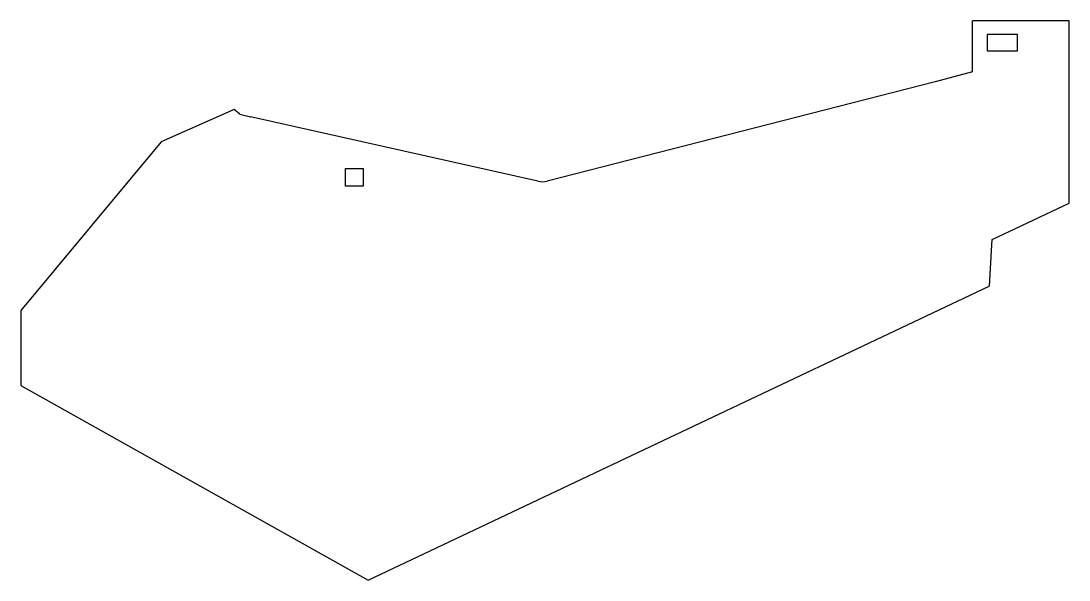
# Model space of a CAD drawing. Extents: x -11.3 to 14.7, y 18.3 to 32.2.
import ezdxf

# ---------------------------------------------------------------- set-up
doc = ezdxf.new("R2010")
doc.units = 0
doc.header["$LTSCALE"] = 1.21
doc.layers.get('0').update_dxf_attribs({"linetype": 'CONTINUOUS'})

msp = doc.modelspace()

# ---------------------------------------------------------------- linework, layer by layer
at = {"color": 3}
for p, q in [((14.719, 32.158), (12.329, 32.158)), ((12.329, 30.894), (12.329, 32.158)), ((14.719, 27.647), (14.719, 32.158)), ((13.445, 31.821), (12.693, 31.821)), ((12.693, 31.821), (12.693, 31.415)), ((13.445, 31.415), (13.445, 31.821)), ((12.693, 31.415), (13.445, 31.415)), ((12.328, 30.896), (11.403, 30.649)), ((11.403, 30.649), (1.784, 28.195)), ((-5.973, 29.962), (-7.785, 29.165)), ((-5.835, 29.847), (-5.973, 29.962)), ((-5.835, 29.848), (-5.569, 29.784)), ((1.551, 28.191), (-5.569, 29.784)), ((-7.785, 29.165), (-11.261, 24.987)), ((-3.214, 28.07), (-3.214, 28.504)), ((-3.214, 28.504), (-2.781, 28.504)), ((-2.781, 28.504), (-2.781, 28.07)), ((-2.781, 28.07), (-3.214, 28.07)), ((12.811, 26.745), (14.719, 27.647)), ((12.793, 26.465), (12.811, 26.745)), ((12.792, 26.465), (12.737, 25.594)), ((-2.655, 18.316), (12.737, 25.594)), ((-11.261, 24.987), (-11.261, 23.131)), ((-11.261, 23.131), (-2.655, 18.316))]:
    msp.add_line(p, q, dxfattribs=at)
msp.add_arc((1.66, 28.679), 0.5, 257.3884, 284.3147, dxfattribs=at)

doc.saveas('drawing.dxf')
